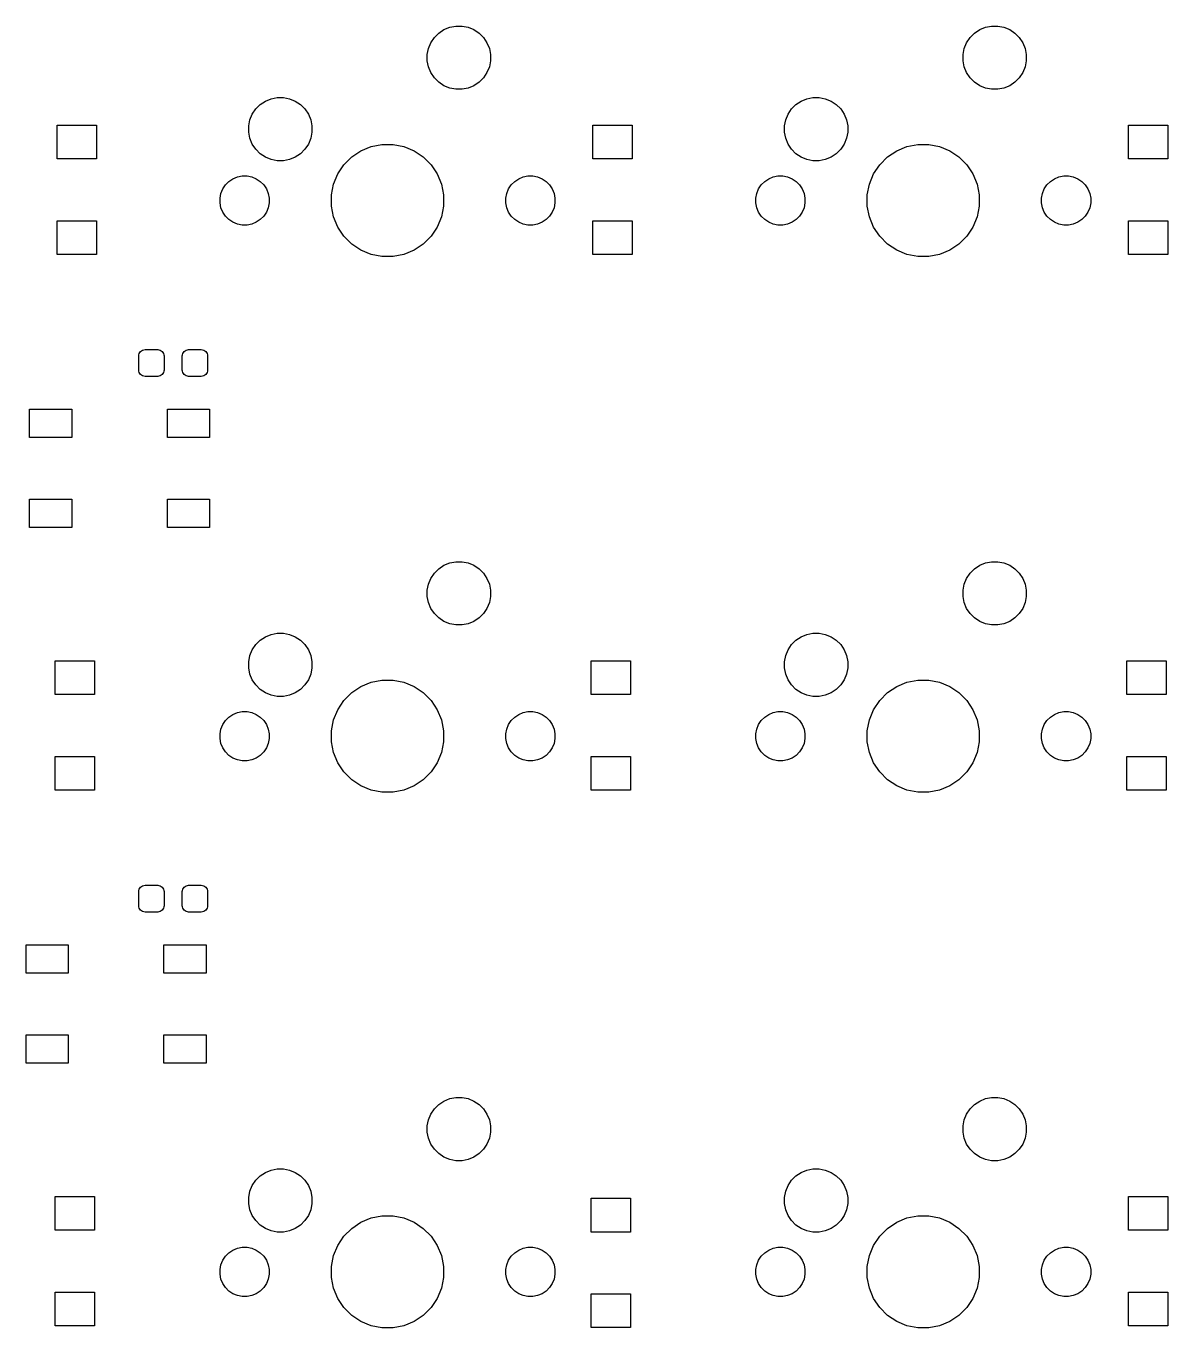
# Model space of a CAD drawing. Extents: x 8 to 336, y -137 to -25.
# Drawn here: x 126.85 to 167.45, y -130.58 to -84.28 of the extents above; entities that cross this region are included whole.
import ezdxf

# ---------------------------------------------------------------- set-up
doc = ezdxf.new("R2010")
doc.units = 0
doc.layers.add('BLACK', color=7, linetype='CONTINUOUS')

msp = doc.modelspace()

# ---------------------------------------------------------------- linework, layer by layer
at = {"layer": 'BLACK', "linetype": 'CONTINUOUS'}
for p, q in [((141.243, -84.8746), (141.366, -84.6904)), ((141.366, -84.6904), (141.523, -84.5337)), ((141.523, -84.5337), (141.707, -84.4105)), ((141.707, -84.4105), (141.912, -84.3257)), ((141.912, -84.3257), (142.129, -84.2825)), ((142.129, -84.2825), (142.351, -84.2825)), ((142.351, -84.2825), (142.568, -84.3257)), ((142.568, -84.3257), (142.773, -84.4105)), ((142.773, -84.4105), (142.957, -84.5337)), ((142.957, -84.5337), (143.114, -84.6904)), ((143.114, -84.6904), (143.237, -84.8746)), ((160.293, -84.8746), (160.416, -84.6904)), ((160.416, -84.6904), (160.573, -84.5337)), ((160.573, -84.5337), (160.757, -84.4105)), ((160.757, -84.4105), (160.962, -84.3257)), ((160.962, -84.3257), (161.179, -84.2825)), ((161.179, -84.2825), (161.401, -84.2825)), ((161.401, -84.2825), (161.618, -84.3257)), ((161.618, -84.3257), (161.823, -84.4105)), ((161.823, -84.4105), (162.007, -84.5337)), ((162.007, -84.5337), (162.164, -84.6904)), ((162.164, -84.6904), (162.287, -84.8746)), ((141.115, -85.2967), (141.158, -85.0793)), ((141.158, -85.0793), (141.243, -84.8746)), ((143.237, -84.8746), (143.322, -85.0793)), ((143.322, -85.0793), (143.365, -85.2967)), ((160.165, -85.2967), (160.208, -85.0793)), ((160.208, -85.0793), (160.293, -84.8746)), ((162.287, -84.8746), (162.372, -85.0793)), ((162.372, -85.0793), (162.415, -85.2967)), ((141.115, -85.5183), (141.115, -85.2967)), ((141.158, -85.7356), (141.115, -85.5183)), ((143.365, -85.5183), (143.322, -85.7356)), ((143.365, -85.2967), (143.365, -85.5183)), ((160.165, -85.5183), (160.165, -85.2967)), ((160.208, -85.7356), (160.165, -85.5183)), ((162.415, -85.5183), (162.372, -85.7356)), ((162.415, -85.2967), (162.415, -85.5183)), ((141.243, -85.9404), (141.158, -85.7356)), ((141.366, -86.1246), (141.243, -85.9404)), ((143.237, -85.9404), (143.114, -86.1246)), ((143.322, -85.7356), (143.237, -85.9404)), ((160.293, -85.9404), (160.208, -85.7356)), ((160.416, -86.1246), (160.293, -85.9404)), ((162.287, -85.9404), (162.164, -86.1246)), ((162.372, -85.7356), (162.287, -85.9404)), ((141.523, -86.2813), (141.366, -86.1246)), ((141.707, -86.4045), (141.523, -86.2813)), ((141.912, -86.4893), (141.707, -86.4045)), ((142.129, -86.5325), (141.912, -86.4893)), ((142.351, -86.5325), (142.129, -86.5325)), ((142.568, -86.4893), (142.351, -86.5325)), ((142.773, -86.4045), (142.568, -86.4893)), ((142.957, -86.2813), (142.773, -86.4045)), ((143.114, -86.1246), (142.957, -86.2813)), ((160.573, -86.2813), (160.416, -86.1246)), ((160.757, -86.4045), (160.573, -86.2813)), ((160.962, -86.4893), (160.757, -86.4045)), ((161.179, -86.5325), (160.962, -86.4893)), ((161.401, -86.5325), (161.179, -86.5325)), ((161.618, -86.4893), (161.401, -86.5325)), ((161.823, -86.4045), (161.618, -86.4893)), ((162.007, -86.2813), (161.823, -86.4045)), ((162.164, -86.1246), (162.007, -86.2813)), ((135.173, -87.0737), (135.357, -86.9505)), ((135.357, -86.9505), (135.562, -86.8657)), ((135.562, -86.8657), (135.779, -86.8225)), ((135.779, -86.8225), (136.001, -86.8225)), ((136.001, -86.8225), (136.218, -86.8657)), ((136.218, -86.8657), (136.423, -86.9505)), ((136.423, -86.9505), (136.607, -87.0737)), ((154.223, -87.0737), (154.407, -86.9505)), ((154.407, -86.9505), (154.612, -86.8657)), ((154.612, -86.8657), (154.829, -86.8225)), ((154.829, -86.8225), (155.051, -86.8225)), ((155.051, -86.8225), (155.268, -86.8657)), ((155.268, -86.8657), (155.473, -86.9505)), ((155.473, -86.9505), (155.657, -87.0737)), ((134.808, -87.6193), (134.893, -87.4146)), ((134.893, -87.4146), (135.016, -87.2304)), ((135.016, -87.2304), (135.173, -87.0737)), ((136.607, -87.0737), (136.764, -87.2304)), ((136.764, -87.2304), (136.887, -87.4146)), ((136.887, -87.4146), (136.972, -87.6193)), ((153.858, -87.6193), (153.943, -87.4146)), ((153.943, -87.4146), (154.066, -87.2304)), ((154.066, -87.2304), (154.223, -87.0737)), ((155.657, -87.0737), (155.814, -87.2304)), ((155.814, -87.2304), (155.937, -87.4146)), ((155.937, -87.4146), (156.022, -87.6193)), ((127.951, -89.0065), (127.951, -87.8065)), ((127.951, -87.8065), (129.351, -87.8065)), ((129.351, -87.8065), (129.351, -89.0065)), ((134.765, -87.8367), (134.808, -87.6193)), ((134.765, -88.0583), (134.765, -87.8367)), ((136.972, -87.6193), (137.015, -87.8367)), ((137.015, -87.8367), (137.015, -88.0583)), ((147.001, -89.0065), (147.001, -87.8065)), ((147.001, -87.8065), (148.401, -87.8065)), ((148.401, -87.8065), (148.401, -89.0065)), ((153.815, -87.8367), (153.858, -87.6193)), ((153.815, -88.0583), (153.815, -87.8367)), ((156.022, -87.6193), (156.065, -87.8367)), ((156.065, -87.8367), (156.065, -88.0583)), ((166.051, -89.0065), (166.051, -87.8065)), ((166.051, -87.8065), (167.451, -87.8065)), ((167.451, -87.8065), (167.451, -89.0065)), ((134.808, -88.2756), (134.765, -88.0583)), ((134.893, -88.4804), (134.808, -88.2756)), ((136.972, -88.2756), (136.887, -88.4804)), ((137.015, -88.0583), (136.972, -88.2756)), ((153.858, -88.2756), (153.815, -88.0583)), ((153.943, -88.4804), (153.858, -88.2756)), ((156.022, -88.2756), (155.937, -88.4804)), ((156.065, -88.0583), (156.022, -88.2756)), ((135.016, -88.6646), (134.893, -88.4804)), ((135.173, -88.8213), (135.016, -88.6646)), ((135.357, -88.9445), (135.173, -88.8213)), ((136.607, -88.8213), (136.423, -88.9445)), ((136.764, -88.6646), (136.607, -88.8213)), ((136.887, -88.4804), (136.764, -88.6646)), ((138.429, -88.9387), (138.756, -88.7205)), ((138.756, -88.7205), (139.118, -88.5702)), ((139.118, -88.5702), (139.504, -88.4936)), ((139.504, -88.4936), (139.896, -88.4936)), ((139.896, -88.4936), (140.282, -88.5702)), ((140.282, -88.5702), (140.644, -88.7205)), ((140.644, -88.7205), (140.971, -88.9387)), ((154.066, -88.6646), (153.943, -88.4804)), ((154.223, -88.8213), (154.066, -88.6646)), ((154.407, -88.9445), (154.223, -88.8213)), ((155.657, -88.8213), (155.473, -88.9445)), ((155.814, -88.6646), (155.657, -88.8213)), ((155.937, -88.4804), (155.814, -88.6646)), ((157.479, -88.9387), (157.806, -88.7205)), ((157.806, -88.7205), (158.168, -88.5702)), ((158.168, -88.5702), (158.554, -88.4936)), ((158.554, -88.4936), (158.946, -88.4936)), ((158.946, -88.4936), (159.332, -88.5702)), ((159.332, -88.5702), (159.694, -88.7205)), ((159.694, -88.7205), (160.021, -88.9387)), ((129.351, -89.0065), (127.951, -89.0065)), ((135.562, -89.0293), (135.357, -88.9445)), ((135.779, -89.0725), (135.562, -89.0293)), ((136.001, -89.0725), (135.779, -89.0725)), ((136.218, -89.0293), (136.001, -89.0725)), ((136.423, -88.9445), (136.218, -89.0293)), ((137.933, -89.543), (138.151, -89.2165)), ((138.151, -89.2165), (138.429, -88.9387)), ((140.971, -88.9387), (141.249, -89.2165)), ((141.249, -89.2165), (141.467, -89.543)), ((148.401, -89.0065), (147.001, -89.0065)), ((154.612, -89.0293), (154.407, -88.9445)), ((154.829, -89.0725), (154.612, -89.0293)), ((155.051, -89.0725), (154.829, -89.0725)), ((155.268, -89.0293), (155.051, -89.0725)), ((155.473, -88.9445), (155.268, -89.0293)), ((156.983, -89.543), (157.201, -89.2165)), ((157.201, -89.2165), (157.479, -88.9387)), ((160.021, -88.9387), (160.299, -89.2165)), ((160.299, -89.2165), (160.517, -89.543)), ((167.451, -89.0065), (166.051, -89.0065)), ((133.94, -89.9297), (134.062, -89.8078)), ((134.062, -89.8078), (134.206, -89.7121)), ((134.206, -89.7121), (134.365, -89.6461)), ((134.365, -89.6461), (134.534, -89.6125)), ((134.534, -89.6125), (134.706, -89.6125)), ((134.706, -89.6125), (134.875, -89.6461)), ((134.875, -89.6461), (135.034, -89.7121)), ((135.034, -89.7121), (135.178, -89.8078)), ((135.178, -89.8078), (135.3, -89.9297)), ((137.783, -89.9059), (137.933, -89.543)), ((141.467, -89.543), (141.617, -89.9059)), ((144.1, -89.9297), (144.222, -89.8078)), ((144.222, -89.8078), (144.366, -89.7121)), ((144.366, -89.7121), (144.525, -89.6461)), ((144.525, -89.6461), (144.694, -89.6125)), ((144.694, -89.6125), (144.866, -89.6125)), ((144.866, -89.6125), (145.035, -89.6461)), ((145.035, -89.6461), (145.194, -89.7121)), ((145.194, -89.7121), (145.338, -89.8078)), ((145.338, -89.8078), (145.46, -89.9297)), ((152.99, -89.9297), (153.112, -89.8078)), ((153.112, -89.8078), (153.256, -89.7121)), ((153.256, -89.7121), (153.415, -89.6461)), ((153.415, -89.6461), (153.584, -89.6125)), ((153.584, -89.6125), (153.756, -89.6125)), ((153.756, -89.6125), (153.925, -89.6461)), ((153.925, -89.6461), (154.084, -89.7121)), ((154.084, -89.7121), (154.228, -89.8078)), ((154.228, -89.8078), (154.35, -89.9297)), ((156.833, -89.9059), (156.983, -89.543)), ((160.517, -89.543), (160.667, -89.9059)), ((163.15, -89.9297), (163.272, -89.8078)), ((163.272, -89.8078), (163.416, -89.7121)), ((163.416, -89.7121), (163.575, -89.6461)), ((163.575, -89.6461), (163.744, -89.6125)), ((163.744, -89.6125), (163.916, -89.6125)), ((163.916, -89.6125), (164.085, -89.6461)), ((164.085, -89.6461), (164.244, -89.7121)), ((164.244, -89.7121), (164.388, -89.8078)), ((164.388, -89.8078), (164.51, -89.9297)), ((133.745, -90.4013), (133.779, -90.2323)), ((133.779, -90.2323), (133.845, -90.073)), ((133.845, -90.073), (133.94, -89.9297)), ((135.3, -89.9297), (135.395, -90.073)), ((135.395, -90.073), (135.461, -90.2323)), ((135.461, -90.2323), (135.495, -90.4013)), ((137.706, -90.2911), (137.783, -89.9059)), ((141.617, -89.9059), (141.694, -90.2911)), ((143.905, -90.4013), (143.939, -90.2323)), ((143.939, -90.2323), (144.005, -90.073)), ((144.005, -90.073), (144.1, -89.9297)), ((145.46, -89.9297), (145.555, -90.073)), ((145.555, -90.073), (145.621, -90.2323)), ((145.621, -90.2323), (145.655, -90.4013)), ((152.795, -90.4013), (152.829, -90.2323)), ((152.829, -90.2323), (152.895, -90.073)), ((152.895, -90.073), (152.99, -89.9297)), ((154.35, -89.9297), (154.445, -90.073)), ((154.445, -90.073), (154.511, -90.2323)), ((154.511, -90.2323), (154.545, -90.4013)), ((156.756, -90.2911), (156.833, -89.9059)), ((160.667, -89.9059), (160.744, -90.2911)), ((162.955, -90.4013), (162.989, -90.2323)), ((162.989, -90.2323), (163.055, -90.073)), ((163.055, -90.073), (163.15, -89.9297)), ((164.51, -89.9297), (164.605, -90.073)), ((164.605, -90.073), (164.671, -90.2323)), ((164.671, -90.2323), (164.705, -90.4013)), ((133.745, -90.5737), (133.745, -90.4013)), ((133.779, -90.7427), (133.745, -90.5737)), ((133.845, -90.902), (133.779, -90.7427)), ((135.461, -90.7427), (135.395, -90.902)), ((135.495, -90.5737), (135.461, -90.7427)), ((135.495, -90.4013), (135.495, -90.5737)), ((137.706, -90.6839), (137.706, -90.2911)), ((137.783, -91.0691), (137.706, -90.6839)), ((141.694, -90.6839), (141.617, -91.0691)), ((141.694, -90.2911), (141.694, -90.6839)), ((143.905, -90.5737), (143.905, -90.4013)), ((143.939, -90.7427), (143.905, -90.5737)), ((144.005, -90.902), (143.939, -90.7427)), ((145.621, -90.7427), (145.555, -90.902)), ((145.655, -90.5737), (145.621, -90.7427)), ((145.655, -90.4013), (145.655, -90.5737)), ((152.795, -90.5737), (152.795, -90.4013)), ((152.829, -90.7427), (152.795, -90.5737)), ((152.895, -90.902), (152.829, -90.7427)), ((154.511, -90.7427), (154.445, -90.902)), ((154.545, -90.5737), (154.511, -90.7427)), ((154.545, -90.4013), (154.545, -90.5737)), ((156.756, -90.6839), (156.756, -90.2911)), ((156.833, -91.0691), (156.756, -90.6839)), ((160.744, -90.6839), (160.667, -91.0691)), ((160.744, -90.2911), (160.744, -90.6839)), ((162.955, -90.5737), (162.955, -90.4013)), ((162.989, -90.7427), (162.955, -90.5737)), ((163.055, -90.902), (162.989, -90.7427)), ((164.671, -90.7427), (164.605, -90.902)), ((164.705, -90.5737), (164.671, -90.7427)), ((164.705, -90.4013), (164.705, -90.5737)), ((127.951, -92.4065), (127.951, -91.2065)), ((127.951, -91.2065), (129.351, -91.2065)), ((129.351, -91.2065), (129.351, -92.4065)), ((133.94, -91.0453), (133.845, -90.902)), ((134.062, -91.1672), (133.94, -91.0453)), ((134.206, -91.2629), (134.062, -91.1672)), ((135.178, -91.1672), (135.034, -91.2629)), ((135.3, -91.0453), (135.178, -91.1672)), ((135.395, -90.902), (135.3, -91.0453)), ((137.933, -91.432), (137.783, -91.0691)), ((141.617, -91.0691), (141.467, -91.432)), ((144.1, -91.0453), (144.005, -90.902)), ((144.222, -91.1672), (144.1, -91.0453)), ((144.366, -91.2629), (144.222, -91.1672)), ((145.338, -91.1672), (145.194, -91.2629)), ((145.46, -91.0453), (145.338, -91.1672)), ((145.555, -90.902), (145.46, -91.0453)), ((147.001, -92.4065), (147.001, -91.2065)), ((147.001, -91.2065), (148.401, -91.2065)), ((148.401, -91.2065), (148.401, -92.4065)), ((152.99, -91.0453), (152.895, -90.902)), ((153.112, -91.1672), (152.99, -91.0453)), ((153.256, -91.2629), (153.112, -91.1672)), ((154.228, -91.1672), (154.084, -91.2629)), ((154.35, -91.0453), (154.228, -91.1672)), ((154.445, -90.902), (154.35, -91.0453)), ((156.983, -91.432), (156.833, -91.0691)), ((160.667, -91.0691), (160.517, -91.432)), ((163.15, -91.0453), (163.055, -90.902)), ((163.272, -91.1672), (163.15, -91.0453)), ((163.416, -91.2629), (163.272, -91.1672)), ((164.388, -91.1672), (164.244, -91.2629)), ((164.51, -91.0453), (164.388, -91.1672)), ((164.605, -90.902), (164.51, -91.0453)), ((166.051, -92.4065), (166.051, -91.2065)), ((166.051, -91.2065), (167.451, -91.2065)), ((167.451, -91.2065), (167.451, -92.4065)), ((134.365, -91.3289), (134.206, -91.2629)), ((134.534, -91.3625), (134.365, -91.3289)), ((134.706, -91.3625), (134.534, -91.3625)), ((134.875, -91.3289), (134.706, -91.3625)), ((135.034, -91.2629), (134.875, -91.3289)), ((138.151, -91.7585), (137.933, -91.432)), ((141.467, -91.432), (141.249, -91.7585)), ((144.525, -91.3289), (144.366, -91.2629)), ((144.694, -91.3625), (144.525, -91.3289)), ((144.866, -91.3625), (144.694, -91.3625)), ((145.035, -91.3289), (144.866, -91.3625)), ((145.194, -91.2629), (145.035, -91.3289)), ((153.415, -91.3289), (153.256, -91.2629)), ((153.584, -91.3625), (153.415, -91.3289)), ((153.756, -91.3625), (153.584, -91.3625)), ((153.925, -91.3289), (153.756, -91.3625)), ((154.084, -91.2629), (153.925, -91.3289)), ((157.201, -91.7585), (156.983, -91.432)), ((160.517, -91.432), (160.299, -91.7585)), ((163.575, -91.3289), (163.416, -91.2629)), ((163.744, -91.3625), (163.575, -91.3289)), ((163.916, -91.3625), (163.744, -91.3625)), ((164.085, -91.3289), (163.916, -91.3625)), ((164.244, -91.2629), (164.085, -91.3289)), ((138.429, -92.0363), (138.151, -91.7585)), ((138.756, -92.2545), (138.429, -92.0363)), ((140.971, -92.0363), (140.644, -92.2545)), ((141.249, -91.7585), (140.971, -92.0363)), ((157.479, -92.0363), (157.201, -91.7585)), ((157.806, -92.2545), (157.479, -92.0363)), ((160.021, -92.0363), (159.694, -92.2545)), ((160.299, -91.7585), (160.021, -92.0363)), ((129.351, -92.4065), (127.951, -92.4065)), ((139.118, -92.4048), (138.756, -92.2545)), ((139.504, -92.4814), (139.118, -92.4048)), ((139.896, -92.4814), (139.504, -92.4814)), ((140.282, -92.4048), (139.896, -92.4814)), ((140.644, -92.2545), (140.282, -92.4048)), ((148.401, -92.4065), (147.001, -92.4065)), ((158.168, -92.4048), (157.806, -92.2545)), ((158.554, -92.4814), (158.168, -92.4048)), ((158.946, -92.4814), (158.554, -92.4814)), ((159.332, -92.4048), (158.946, -92.4814)), ((159.694, -92.2545), (159.332, -92.4048)), ((167.451, -92.4065), (166.051, -92.4065)), ((130.921, -95.8569), (130.955, -95.8289)), ((130.955, -95.8289), (130.994, -95.8081)), ((130.994, -95.8081), (131.036, -95.7953)), ((131.036, -95.7953), (131.08, -95.791)), ((131.08, -95.791), (131.53, -95.791)), ((131.53, -95.791), (131.574, -95.7953)), ((131.574, -95.7953), (131.616, -95.8081)), ((131.616, -95.8081), (131.655, -95.8289)), ((131.655, -95.8289), (131.689, -95.8569)), ((132.471, -95.8569), (132.505, -95.8289)), ((132.505, -95.8289), (132.544, -95.8081)), ((132.544, -95.8081), (132.586, -95.7953)), ((132.586, -95.7953), (132.63, -95.791)), ((132.63, -95.791), (133.08, -95.791)), ((133.08, -95.791), (133.124, -95.7953)), ((133.124, -95.7953), (133.166, -95.8081)), ((133.166, -95.8081), (133.205, -95.8289)), ((133.205, -95.8289), (133.239, -95.8569)), ((130.855, -96.016), (130.859, -95.9721)), ((130.855, -96.516), (130.855, -96.016)), ((130.859, -95.9721), (130.872, -95.9299)), ((130.872, -95.9299), (130.893, -95.891)), ((130.893, -95.891), (130.921, -95.8569)), ((131.689, -95.8569), (131.717, -95.891)), ((131.717, -95.891), (131.738, -95.9299)), ((131.738, -95.9299), (131.751, -95.9721)), ((131.751, -95.9721), (131.755, -96.016)), ((131.755, -96.016), (131.755, -96.516)), ((132.405, -96.016), (132.409, -95.9721)), ((132.405, -96.516), (132.405, -96.016)), ((132.409, -95.9721), (132.422, -95.9299)), ((132.422, -95.9299), (132.443, -95.891)), ((132.443, -95.891), (132.471, -95.8569)), ((133.239, -95.8569), (133.267, -95.891)), ((133.267, -95.891), (133.288, -95.9299)), ((133.288, -95.9299), (133.301, -95.9721)), ((133.301, -95.9721), (133.305, -96.016)), ((133.305, -96.016), (133.305, -96.516)), ((130.859, -96.5599), (130.855, -96.516)), ((130.872, -96.6021), (130.859, -96.5599)), ((130.893, -96.641), (130.872, -96.6021)), ((130.921, -96.6751), (130.893, -96.641)), ((130.955, -96.7031), (130.921, -96.6751)), ((130.994, -96.7239), (130.955, -96.7031)), ((131.036, -96.7367), (130.994, -96.7239)), ((131.08, -96.741), (131.036, -96.7367)), ((131.53, -96.741), (131.08, -96.741)), ((131.574, -96.7367), (131.53, -96.741)), ((131.616, -96.7239), (131.574, -96.7367)), ((131.655, -96.7031), (131.616, -96.7239)), ((131.689, -96.6751), (131.655, -96.7031)), ((131.717, -96.641), (131.689, -96.6751)), ((131.738, -96.6021), (131.717, -96.641)), ((131.751, -96.5599), (131.738, -96.6021)), ((131.755, -96.516), (131.751, -96.5599)), ((132.409, -96.5599), (132.405, -96.516)), ((132.422, -96.6021), (132.409, -96.5599)), ((132.443, -96.641), (132.422, -96.6021)), ((132.471, -96.6751), (132.443, -96.641)), ((132.505, -96.7031), (132.471, -96.6751)), ((132.544, -96.7239), (132.505, -96.7031)), ((132.586, -96.7367), (132.544, -96.7239)), ((132.63, -96.741), (132.586, -96.7367)), ((133.08, -96.741), (132.63, -96.741)), ((133.124, -96.7367), (133.08, -96.741)), ((133.166, -96.7239), (133.124, -96.7367)), ((133.205, -96.7031), (133.166, -96.7239)), ((133.239, -96.6751), (133.205, -96.7031)), ((133.267, -96.641), (133.239, -96.6751)), ((133.288, -96.6021), (133.267, -96.641)), ((133.301, -96.5599), (133.288, -96.6021)), ((133.305, -96.516), (133.301, -96.5599)), ((126.975, -98.912), (126.975, -97.912)), ((126.975, -97.912), (128.475, -97.912)), ((128.475, -97.912), (128.475, -98.912)), ((131.875, -98.912), (131.875, -97.912)), ((131.875, -97.912), (133.375, -97.912)), ((133.375, -97.912), (133.375, -98.912)), ((128.475, -98.912), (126.975, -98.912)), ((133.375, -98.912), (131.875, -98.912)), ((126.975, -102.112), (126.975, -101.112)), ((126.975, -101.112), (128.475, -101.112)), ((128.475, -101.112), (128.475, -102.112)), ((131.875, -102.112), (131.875, -101.112)), ((131.875, -101.112), (133.375, -101.112)), ((133.375, -101.112), (133.375, -102.112)), ((128.475, -102.112), (126.975, -102.112)), ((133.375, -102.112), (131.875, -102.112)), ((141.366, -103.741), (141.523, -103.584)), ((141.523, -103.584), (141.707, -103.461)), ((141.707, -103.461), (141.912, -103.376)), ((141.912, -103.376), (142.129, -103.333)), ((142.129, -103.333), (142.351, -103.333)), ((142.351, -103.333), (142.568, -103.376)), ((142.568, -103.376), (142.773, -103.461)), ((142.773, -103.461), (142.957, -103.584)), ((142.957, -103.584), (143.114, -103.741)), ((160.416, -103.741), (160.573, -103.584)), ((160.573, -103.584), (160.757, -103.461)), ((160.757, -103.461), (160.962, -103.376)), ((160.962, -103.376), (161.179, -103.333)), ((161.179, -103.333), (161.401, -103.333)), ((161.401, -103.333), (161.618, -103.376)), ((161.618, -103.376), (161.823, -103.461)), ((161.823, -103.461), (162.007, -103.584)), ((162.007, -103.584), (162.164, -103.741)), ((141.115, -104.347), (141.158, -104.13)), ((141.158, -104.13), (141.243, -103.925)), ((141.243, -103.925), (141.366, -103.741)), ((143.114, -103.741), (143.237, -103.925)), ((143.237, -103.925), (143.322, -104.13)), ((143.322, -104.13), (143.365, -104.347)), ((160.165, -104.347), (160.208, -104.13)), ((160.208, -104.13), (160.293, -103.925)), ((160.293, -103.925), (160.416, -103.741)), ((162.164, -103.741), (162.287, -103.925)), ((162.287, -103.925), (162.372, -104.13)), ((162.372, -104.13), (162.415, -104.347)), ((141.115, -104.569), (141.115, -104.347)), ((141.158, -104.786), (141.115, -104.569)), ((143.365, -104.569), (143.322, -104.786)), ((143.365, -104.347), (143.365, -104.569)), ((160.165, -104.569), (160.165, -104.347)), ((160.208, -104.786), (160.165, -104.569)), ((162.415, -104.569), (162.372, -104.786)), ((162.415, -104.347), (162.415, -104.569)), ((141.243, -104.991), (141.158, -104.786)), ((141.366, -105.175), (141.243, -104.991)), ((143.237, -104.991), (143.114, -105.175)), ((143.322, -104.786), (143.237, -104.991)), ((160.293, -104.991), (160.208, -104.786)), ((160.416, -105.175), (160.293, -104.991)), ((162.287, -104.991), (162.164, -105.175)), ((162.372, -104.786), (162.287, -104.991)), ((141.523, -105.332), (141.366, -105.175)), ((141.707, -105.455), (141.523, -105.332)), ((141.912, -105.54), (141.707, -105.455)), ((142.129, -105.583), (141.912, -105.54)), ((142.568, -105.54), (142.351, -105.583)), ((142.773, -105.455), (142.568, -105.54)), ((142.957, -105.332), (142.773, -105.455)), ((143.114, -105.175), (142.957, -105.332)), ((160.573, -105.332), (160.416, -105.175)), ((160.757, -105.455), (160.573, -105.332)), ((160.962, -105.54), (160.757, -105.455)), ((161.179, -105.583), (160.962, -105.54)), ((161.618, -105.54), (161.401, -105.583)), ((161.823, -105.455), (161.618, -105.54)), ((162.007, -105.332), (161.823, -105.455)), ((162.164, -105.175), (162.007, -105.332)), ((135.173, -106.124), (135.357, -106.001)), ((135.357, -106.001), (135.562, -105.916)), ((135.562, -105.916), (135.779, -105.873)), ((135.779, -105.873), (136.001, -105.873)), ((136.001, -105.873), (136.218, -105.916)), ((136.218, -105.916), (136.423, -106.001)), ((136.423, -106.001), (136.607, -106.124)), ((142.351, -105.583), (142.129, -105.583)), ((154.223, -106.124), (154.407, -106.001)), ((154.407, -106.001), (154.612, -105.916)), ((154.612, -105.916), (154.829, -105.873)), ((154.829, -105.873), (155.051, -105.873)), ((155.051, -105.873), (155.268, -105.916)), ((155.268, -105.916), (155.473, -106.001)), ((155.473, -106.001), (155.657, -106.124)), ((161.401, -105.583), (161.179, -105.583)), ((134.808, -106.67), (134.893, -106.465)), ((134.893, -106.465), (135.016, -106.281)), ((135.016, -106.281), (135.173, -106.124)), ((136.607, -106.124), (136.764, -106.281)), ((136.764, -106.281), (136.887, -106.465)), ((136.887, -106.465), (136.972, -106.67)), ((153.858, -106.67), (153.943, -106.465)), ((153.943, -106.465), (154.066, -106.281)), ((154.066, -106.281), (154.223, -106.124)), ((155.657, -106.124), (155.814, -106.281)), ((155.814, -106.281), (155.937, -106.465)), ((155.937, -106.465), (156.022, -106.67)), ((127.888, -108.056), (127.888, -106.856)), ((127.888, -106.856), (129.288, -106.856)), ((129.288, -106.856), (129.288, -108.056)), ((134.765, -106.887), (134.808, -106.67)), ((134.765, -107.109), (134.765, -106.887)), ((136.972, -106.67), (137.015, -106.887)), ((137.015, -106.887), (137.015, -107.109)), ((146.938, -108.056), (146.938, -106.856)), ((146.938, -106.856), (148.338, -106.856)), ((148.338, -106.856), (148.338, -108.056)), ((153.815, -106.887), (153.858, -106.67)), ((153.815, -107.109), (153.815, -106.887)), ((156.022, -106.67), (156.065, -106.887)), ((156.065, -106.887), (156.065, -107.109)), ((165.988, -108.056), (165.988, -106.856)), ((165.988, -106.856), (167.388, -106.856)), ((167.388, -106.856), (167.388, -108.056)), ((134.808, -107.326), (134.765, -107.109)), ((134.893, -107.531), (134.808, -107.326)), ((136.972, -107.326), (136.887, -107.531)), ((137.015, -107.109), (136.972, -107.326)), ((153.858, -107.326), (153.815, -107.109)), ((153.943, -107.531), (153.858, -107.326)), ((156.022, -107.326), (155.937, -107.531)), ((156.065, -107.109), (156.022, -107.326)), ((135.016, -107.715), (134.893, -107.531)), ((135.173, -107.872), (135.016, -107.715)), ((135.357, -107.995), (135.173, -107.872)), ((136.607, -107.872), (136.423, -107.995)), ((136.764, -107.715), (136.607, -107.872)), ((136.887, -107.531), (136.764, -107.715)), ((138.429, -107.989), (138.756, -107.771)), ((138.756, -107.771), (139.118, -107.621)), ((139.118, -107.621), (139.504, -107.544)), ((139.504, -107.544), (139.896, -107.544)), ((139.896, -107.544), (140.282, -107.621)), ((140.282, -107.621), (140.644, -107.771)), ((140.644, -107.771), (140.971, -107.989)), ((154.066, -107.715), (153.943, -107.531)), ((154.223, -107.872), (154.066, -107.715)), ((154.407, -107.995), (154.223, -107.872)), ((155.657, -107.872), (155.473, -107.995)), ((155.814, -107.715), (155.657, -107.872)), ((155.937, -107.531), (155.814, -107.715)), ((157.479, -107.989), (157.806, -107.771)), ((157.806, -107.771), (158.168, -107.621)), ((158.168, -107.621), (158.554, -107.544)), ((158.554, -107.544), (158.946, -107.544)), ((158.946, -107.544), (159.332, -107.621)), ((159.332, -107.621), (159.694, -107.771)), ((159.694, -107.771), (160.021, -107.989)), ((129.288, -108.056), (127.888, -108.056)), ((135.562, -108.08), (135.357, -107.995)), ((135.779, -108.123), (135.562, -108.08)), ((136.001, -108.123), (135.779, -108.123)), ((136.218, -108.08), (136.001, -108.123)), ((136.423, -107.995), (136.218, -108.08)), ((137.933, -108.594), (138.151, -108.267)), ((138.151, -108.267), (138.429, -107.989)), ((140.971, -107.989), (141.249, -108.267)), ((141.249, -108.267), (141.467, -108.594)), ((148.338, -108.056), (146.938, -108.056)), ((154.612, -108.08), (154.407, -107.995)), ((154.829, -108.123), (154.612, -108.08)), ((155.051, -108.123), (154.829, -108.123)), ((155.268, -108.08), (155.051, -108.123)), ((155.473, -107.995), (155.268, -108.08)), ((156.983, -108.594), (157.201, -108.267)), ((157.201, -108.267), (157.479, -107.989)), ((160.021, -107.989), (160.299, -108.267)), ((160.299, -108.267), (160.517, -108.594)), ((167.388, -108.056), (165.988, -108.056)), ((134.062, -108.858), (134.206, -108.763)), ((134.206, -108.763), (134.365, -108.697)), ((134.365, -108.697), (134.534, -108.663)), ((134.534, -108.663), (134.706, -108.663)), ((134.706, -108.663), (134.875, -108.697)), ((134.875, -108.697), (135.034, -108.763)), ((135.034, -108.763), (135.178, -108.858)), ((137.783, -108.956), (137.933, -108.594)), ((141.467, -108.594), (141.617, -108.956)), ((144.222, -108.858), (144.366, -108.763)), ((144.366, -108.763), (144.525, -108.697)), ((144.525, -108.697), (144.694, -108.663)), ((144.694, -108.663), (144.866, -108.663)), ((144.866, -108.663), (145.035, -108.697)), ((145.035, -108.697), (145.194, -108.763)), ((145.194, -108.763), (145.338, -108.858)), ((153.112, -108.858), (153.256, -108.763)), ((153.256, -108.763), (153.415, -108.697)), ((153.415, -108.697), (153.584, -108.663)), ((153.584, -108.663), (153.756, -108.663)), ((153.756, -108.663), (153.925, -108.697)), ((153.925, -108.697), (154.084, -108.763)), ((154.084, -108.763), (154.228, -108.858)), ((156.833, -108.956), (156.983, -108.594)), ((160.517, -108.594), (160.667, -108.956)), ((163.272, -108.858), (163.416, -108.763)), ((163.416, -108.763), (163.575, -108.697)), ((163.575, -108.697), (163.744, -108.663)), ((163.744, -108.663), (163.916, -108.663)), ((163.916, -108.663), (164.085, -108.697)), ((164.085, -108.697), (164.244, -108.763)), ((164.244, -108.763), (164.388, -108.858)), ((133.779, -109.283), (133.845, -109.124)), ((133.845, -109.124), (133.94, -108.98)), ((133.94, -108.98), (134.062, -108.858)), ((135.178, -108.858), (135.3, -108.98)), ((135.3, -108.98), (135.395, -109.124)), ((135.395, -109.124), (135.461, -109.283)), ((137.706, -109.342), (137.783, -108.956)), ((141.617, -108.956), (141.694, -109.342)), ((143.939, -109.283), (144.005, -109.124)), ((144.005, -109.124), (144.1, -108.98)), ((144.1, -108.98), (144.222, -108.858)), ((145.338, -108.858), (145.46, -108.98)), ((145.46, -108.98), (145.555, -109.124)), ((145.555, -109.124), (145.621, -109.283)), ((152.829, -109.283), (152.895, -109.124)), ((152.895, -109.124), (152.99, -108.98)), ((152.99, -108.98), (153.112, -108.858)), ((154.228, -108.858), (154.35, -108.98)), ((154.35, -108.98), (154.445, -109.124)), ((154.445, -109.124), (154.511, -109.283)), ((156.756, -109.342), (156.833, -108.956)), ((160.667, -108.956), (160.744, -109.342)), ((162.989, -109.283), (163.055, -109.124)), ((163.055, -109.124), (163.15, -108.98)), ((163.15, -108.98), (163.272, -108.858)), ((164.388, -108.858), (164.51, -108.98)), ((164.51, -108.98), (164.605, -109.124)), ((164.605, -109.124), (164.671, -109.283)), ((133.745, -109.452), (133.779, -109.283)), ((133.745, -109.624), (133.745, -109.452)), ((133.779, -109.793), (133.745, -109.624)), ((135.461, -109.283), (135.495, -109.452)), ((135.495, -109.624), (135.461, -109.793)), ((135.495, -109.452), (135.495, -109.624)), ((137.706, -109.734), (137.706, -109.342)), ((141.694, -109.342), (141.694, -109.734)), ((143.905, -109.452), (143.939, -109.283)), ((143.905, -109.624), (143.905, -109.452)), ((143.939, -109.793), (143.905, -109.624)), ((145.621, -109.283), (145.655, -109.452)), ((145.655, -109.624), (145.621, -109.793)), ((145.655, -109.452), (145.655, -109.624)), ((152.795, -109.452), (152.829, -109.283)), ((152.795, -109.624), (152.795, -109.452)), ((152.829, -109.793), (152.795, -109.624)), ((154.511, -109.283), (154.545, -109.452)), ((154.545, -109.624), (154.511, -109.793)), ((154.545, -109.452), (154.545, -109.624)), ((156.756, -109.734), (156.756, -109.342)), ((160.744, -109.342), (160.744, -109.734)), ((162.955, -109.452), (162.989, -109.283)), ((162.955, -109.624), (162.955, -109.452)), ((162.989, -109.793), (162.955, -109.624)), ((164.671, -109.283), (164.705, -109.452)), ((164.705, -109.624), (164.671, -109.793)), ((164.705, -109.452), (164.705, -109.624)), ((133.845, -109.952), (133.779, -109.793)), ((133.94, -110.096), (133.845, -109.952)), ((134.062, -110.218), (133.94, -110.096)), ((135.3, -110.096), (135.178, -110.218)), ((135.395, -109.952), (135.3, -110.096)), ((135.461, -109.793), (135.395, -109.952)), ((137.783, -110.12), (137.706, -109.734)), ((137.933, -110.482), (137.783, -110.12)), ((141.617, -110.12), (141.467, -110.482)), ((141.694, -109.734), (141.617, -110.12)), ((144.005, -109.952), (143.939, -109.793)), ((144.1, -110.096), (144.005, -109.952)), ((144.222, -110.218), (144.1, -110.096)), ((145.46, -110.096), (145.338, -110.218)), ((145.555, -109.952), (145.46, -110.096)), ((145.621, -109.793), (145.555, -109.952)), ((152.895, -109.952), (152.829, -109.793)), ((152.99, -110.096), (152.895, -109.952)), ((153.112, -110.218), (152.99, -110.096)), ((154.35, -110.096), (154.228, -110.218)), ((154.445, -109.952), (154.35, -110.096)), ((154.511, -109.793), (154.445, -109.952)), ((156.833, -110.12), (156.756, -109.734)), ((156.983, -110.482), (156.833, -110.12)), ((160.667, -110.12), (160.517, -110.482)), ((160.744, -109.734), (160.667, -110.12)), ((163.055, -109.952), (162.989, -109.793)), ((163.15, -110.096), (163.055, -109.952)), ((163.272, -110.218), (163.15, -110.096)), ((164.51, -110.096), (164.388, -110.218)), ((164.605, -109.952), (164.51, -110.096)), ((164.671, -109.793), (164.605, -109.952)), ((127.888, -111.456), (127.888, -110.256)), ((127.888, -110.256), (129.288, -110.256)), ((129.288, -110.256), (129.288, -111.456)), ((134.206, -110.313), (134.062, -110.218)), ((134.365, -110.379), (134.206, -110.313)), ((134.534, -110.413), (134.365, -110.379)), ((134.706, -110.413), (134.534, -110.413)), ((134.875, -110.379), (134.706, -110.413)), ((135.034, -110.313), (134.875, -110.379)), ((135.178, -110.218), (135.034, -110.313)), ((138.151, -110.809), (137.933, -110.482)), ((141.467, -110.482), (141.249, -110.809)), ((144.366, -110.313), (144.222, -110.218)), ((144.525, -110.379), (144.366, -110.313)), ((144.694, -110.413), (144.525, -110.379)), ((144.866, -110.413), (144.694, -110.413)), ((145.035, -110.379), (144.866, -110.413)), ((145.194, -110.313), (145.035, -110.379)), ((145.338, -110.218), (145.194, -110.313)), ((146.938, -111.456), (146.938, -110.256)), ((146.938, -110.256), (148.338, -110.256)), ((148.338, -110.256), (148.338, -111.456)), ((153.256, -110.313), (153.112, -110.218)), ((153.415, -110.379), (153.256, -110.313)), ((153.584, -110.413), (153.415, -110.379)), ((153.756, -110.413), (153.584, -110.413)), ((153.925, -110.379), (153.756, -110.413)), ((154.084, -110.313), (153.925, -110.379)), ((154.228, -110.218), (154.084, -110.313)), ((157.201, -110.809), (156.983, -110.482)), ((160.517, -110.482), (160.299, -110.809)), ((163.416, -110.313), (163.272, -110.218)), ((163.575, -110.379), (163.416, -110.313)), ((163.744, -110.413), (163.575, -110.379)), ((163.916, -110.413), (163.744, -110.413)), ((164.085, -110.379), (163.916, -110.413)), ((164.244, -110.313), (164.085, -110.379)), ((164.388, -110.218), (164.244, -110.313)), ((165.988, -111.456), (165.988, -110.256)), ((165.988, -110.256), (167.388, -110.256)), ((167.388, -110.256), (167.388, -111.456)), ((138.429, -111.087), (138.151, -110.809)), ((138.756, -111.305), (138.429, -111.087)), ((140.971, -111.087), (140.644, -111.305)), ((141.249, -110.809), (140.971, -111.087)), ((157.479, -111.087), (157.201, -110.809)), ((157.806, -111.305), (157.479, -111.087)), ((160.021, -111.087), (159.694, -111.305)), ((160.299, -110.809), (160.021, -111.087)), ((129.288, -111.456), (127.888, -111.456)), ((139.118, -111.455), (138.756, -111.305)), ((139.504, -111.532), (139.118, -111.455)), ((139.896, -111.532), (139.504, -111.532)), ((140.282, -111.455), (139.896, -111.532)), ((140.644, -111.305), (140.282, -111.455)), ((148.338, -111.456), (146.938, -111.456)), ((158.168, -111.455), (157.806, -111.305)), ((158.554, -111.532), (158.168, -111.455)), ((158.946, -111.532), (158.554, -111.532)), ((159.332, -111.455), (158.946, -111.532)), ((159.694, -111.305), (159.332, -111.455)), ((167.388, -111.456), (165.988, -111.456)), ((130.855, -115.066), (130.859, -115.022)), ((130.855, -115.566), (130.855, -115.066)), ((130.859, -115.022), (130.872, -114.98)), ((130.872, -114.98), (130.893, -114.941)), ((130.893, -114.941), (130.921, -114.907)), ((130.921, -114.907), (130.955, -114.879)), ((130.955, -114.879), (130.994, -114.858)), ((130.994, -114.858), (131.036, -114.845)), ((131.036, -114.845), (131.08, -114.841)), ((131.08, -114.841), (131.53, -114.841)), ((131.53, -114.841), (131.574, -114.845)), ((131.574, -114.845), (131.616, -114.858)), ((131.616, -114.858), (131.655, -114.879)), ((131.655, -114.879), (131.689, -114.907)), ((131.689, -114.907), (131.717, -114.941)), ((131.717, -114.941), (131.738, -114.98)), ((131.738, -114.98), (131.751, -115.022)), ((131.751, -115.022), (131.755, -115.066)), ((131.755, -115.066), (131.755, -115.566)), ((132.405, -115.066), (132.409, -115.022)), ((132.405, -115.566), (132.405, -115.066)), ((132.409, -115.022), (132.422, -114.98)), ((132.422, -114.98), (132.443, -114.941)), ((132.443, -114.941), (132.471, -114.907)), ((132.471, -114.907), (132.505, -114.879)), ((132.505, -114.879), (132.544, -114.858)), ((132.544, -114.858), (132.586, -114.845)), ((132.586, -114.845), (132.63, -114.841)), ((132.63, -114.841), (133.08, -114.841)), ((133.08, -114.841), (133.124, -114.845)), ((133.124, -114.845), (133.166, -114.858)), ((133.166, -114.858), (133.205, -114.879)), ((133.205, -114.879), (133.239, -114.907)), ((133.239, -114.907), (133.267, -114.941)), ((133.267, -114.941), (133.288, -114.98)), ((133.288, -114.98), (133.301, -115.022)), ((133.301, -115.022), (133.305, -115.066)), ((133.305, -115.066), (133.305, -115.566)), ((130.859, -115.61), (130.855, -115.566)), ((130.872, -115.652), (130.859, -115.61)), ((130.893, -115.691), (130.872, -115.652)), ((130.921, -115.725), (130.893, -115.691)), ((130.955, -115.753), (130.921, -115.725)), ((131.689, -115.725), (131.655, -115.753)), ((131.717, -115.691), (131.689, -115.725)), ((131.738, -115.652), (131.717, -115.691)), ((131.751, -115.61), (131.738, -115.652)), ((131.755, -115.566), (131.751, -115.61)), ((132.409, -115.61), (132.405, -115.566)), ((132.422, -115.652), (132.409, -115.61)), ((132.443, -115.691), (132.422, -115.652)), ((132.471, -115.725), (132.443, -115.691)), ((132.505, -115.753), (132.471, -115.725)), ((133.239, -115.725), (133.205, -115.753)), ((133.267, -115.691), (133.239, -115.725)), ((133.288, -115.652), (133.267, -115.691)), ((133.301, -115.61), (133.288, -115.652)), ((133.305, -115.566), (133.301, -115.61)), ((130.994, -115.774), (130.955, -115.753)), ((131.036, -115.787), (130.994, -115.774)), ((131.08, -115.791), (131.036, -115.787)), ((131.53, -115.791), (131.08, -115.791)), ((131.574, -115.787), (131.53, -115.791)), ((131.616, -115.774), (131.574, -115.787)), ((131.655, -115.753), (131.616, -115.774)), ((132.544, -115.774), (132.505, -115.753)), ((132.586, -115.787), (132.544, -115.774)), ((132.63, -115.791), (132.586, -115.787)), ((133.08, -115.791), (132.63, -115.791)), ((133.124, -115.787), (133.08, -115.791)), ((133.166, -115.774), (133.124, -115.787)), ((133.205, -115.753), (133.166, -115.774)), ((126.848, -117.962), (126.848, -116.962)), ((126.848, -116.962), (128.348, -116.962)), ((128.348, -116.962), (128.348, -117.962)), ((131.748, -117.962), (131.748, -116.962)), ((131.748, -116.962), (133.248, -116.962)), ((133.248, -116.962), (133.248, -117.962)), ((128.348, -117.962), (126.848, -117.962)), ((133.248, -117.962), (131.748, -117.962)), ((126.848, -121.162), (126.848, -120.162)), ((126.848, -120.162), (128.348, -120.162)), ((128.348, -120.162), (128.348, -121.162)), ((131.748, -121.162), (131.748, -120.162)), ((131.748, -120.162), (133.248, -120.162)), ((133.248, -120.162), (133.248, -121.162)), ((128.348, -121.162), (126.848, -121.162)), ((133.248, -121.162), (131.748, -121.162)), ((141.366, -122.791), (141.523, -122.634)), ((141.523, -122.634), (141.707, -122.511)), ((141.707, -122.511), (141.912, -122.426)), ((141.912, -122.426), (142.129, -122.383)), ((142.129, -122.383), (142.351, -122.383)), ((142.351, -122.383), (142.568, -122.426)), ((142.568, -122.426), (142.773, -122.511)), ((142.773, -122.511), (142.957, -122.634)), ((142.957, -122.634), (143.114, -122.791)), ((160.416, -122.791), (160.573, -122.634)), ((160.573, -122.634), (160.757, -122.511)), ((160.757, -122.511), (160.962, -122.426)), ((160.962, -122.426), (161.179, -122.383)), ((161.179, -122.383), (161.401, -122.383)), ((161.401, -122.383), (161.618, -122.426)), ((161.618, -122.426), (161.823, -122.511)), ((161.823, -122.511), (162.007, -122.634)), ((162.007, -122.634), (162.164, -122.791)), ((141.158, -123.18), (141.243, -122.975)), ((141.243, -122.975), (141.366, -122.791)), ((143.114, -122.791), (143.237, -122.975)), ((143.237, -122.975), (143.322, -123.18)), ((160.208, -123.18), (160.293, -122.975)), ((160.293, -122.975), (160.416, -122.791)), ((162.164, -122.791), (162.287, -122.975)), ((162.287, -122.975), (162.372, -123.18)), ((141.115, -123.397), (141.158, -123.18)), ((141.115, -123.619), (141.115, -123.397)), ((141.158, -123.836), (141.115, -123.619)), ((143.322, -123.18), (143.365, -123.397)), ((143.365, -123.619), (143.322, -123.836)), ((143.365, -123.397), (143.365, -123.619)), ((160.165, -123.397), (160.208, -123.18)), ((160.165, -123.619), (160.165, -123.397)), ((160.208, -123.836), (160.165, -123.619)), ((162.372, -123.18), (162.415, -123.397)), ((162.415, -123.619), (162.372, -123.836)), ((162.415, -123.397), (162.415, -123.619)), ((141.243, -124.041), (141.158, -123.836)), ((141.366, -124.225), (141.243, -124.041)), ((143.237, -124.041), (143.114, -124.225)), ((143.322, -123.836), (143.237, -124.041)), ((160.293, -124.041), (160.208, -123.836)), ((160.416, -124.225), (160.293, -124.041)), ((162.287, -124.041), (162.164, -124.225)), ((162.372, -123.836), (162.287, -124.041)), ((141.523, -124.382), (141.366, -124.225)), ((141.707, -124.505), (141.523, -124.382)), ((141.912, -124.59), (141.707, -124.505)), ((142.773, -124.505), (142.568, -124.59)), ((142.957, -124.382), (142.773, -124.505)), ((143.114, -124.225), (142.957, -124.382)), ((160.573, -124.382), (160.416, -124.225)), ((160.757, -124.505), (160.573, -124.382)), ((160.962, -124.59), (160.757, -124.505)), ((161.823, -124.505), (161.618, -124.59)), ((162.007, -124.382), (161.823, -124.505)), ((162.164, -124.225), (162.007, -124.382)), ((135.357, -125.051), (135.562, -124.966)), ((135.562, -124.966), (135.779, -124.923)), ((135.779, -124.923), (136.001, -124.923)), ((136.001, -124.923), (136.218, -124.966)), ((136.218, -124.966), (136.423, -125.051)), ((142.129, -124.633), (141.912, -124.59)), ((142.351, -124.633), (142.129, -124.633)), ((142.568, -124.59), (142.351, -124.633)), ((154.407, -125.051), (154.612, -124.966)), ((154.612, -124.966), (154.829, -124.923)), ((154.829, -124.923), (155.051, -124.923)), ((155.051, -124.923), (155.268, -124.966)), ((155.268, -124.966), (155.473, -125.051)), ((161.179, -124.633), (160.962, -124.59)), ((161.401, -124.633), (161.179, -124.633)), ((161.618, -124.59), (161.401, -124.633)), ((134.893, -125.515), (135.016, -125.331)), ((135.016, -125.331), (135.173, -125.174)), ((135.173, -125.174), (135.357, -125.051)), ((136.423, -125.051), (136.607, -125.174)), ((136.607, -125.174), (136.764, -125.331)), ((136.764, -125.331), (136.887, -125.515)), ((153.943, -125.515), (154.066, -125.331)), ((154.066, -125.331), (154.223, -125.174)), ((154.223, -125.174), (154.407, -125.051)), ((155.473, -125.051), (155.657, -125.174)), ((155.657, -125.174), (155.814, -125.331)), ((155.814, -125.331), (155.937, -125.515)), ((127.888, -127.106), (127.888, -125.906)), ((127.888, -125.906), (129.288, -125.906)), ((129.288, -125.906), (129.288, -127.106)), ((134.765, -125.937), (134.808, -125.72)), ((134.808, -125.72), (134.893, -125.515)), ((136.887, -125.515), (136.972, -125.72)), ((136.972, -125.72), (137.015, -125.937)), ((153.815, -125.937), (153.858, -125.72)), ((153.858, -125.72), (153.943, -125.515)), ((155.937, -125.515), (156.022, -125.72)), ((156.022, -125.72), (156.065, -125.937)), ((166.051, -127.106), (166.051, -125.906)), ((166.051, -125.906), (167.451, -125.906)), ((167.451, -125.906), (167.451, -127.106)), ((134.765, -126.159), (134.765, -125.937)), ((134.808, -126.376), (134.765, -126.159)), ((134.893, -126.581), (134.808, -126.376)), ((136.972, -126.376), (136.887, -126.581)), ((137.015, -126.159), (136.972, -126.376)), ((137.015, -125.937), (137.015, -126.159)), ((146.938, -127.17), (146.938, -125.97)), ((146.938, -125.97), (148.338, -125.97)), ((148.338, -125.97), (148.338, -127.17)), ((153.815, -126.159), (153.815, -125.937)), ((153.858, -126.376), (153.815, -126.159)), ((153.943, -126.581), (153.858, -126.376)), ((156.022, -126.376), (155.937, -126.581)), ((156.065, -126.159), (156.022, -126.376)), ((156.065, -125.937), (156.065, -126.159)), ((135.016, -126.765), (134.893, -126.581)), ((135.173, -126.922), (135.016, -126.765)), ((136.764, -126.765), (136.607, -126.922)), ((136.887, -126.581), (136.764, -126.765)), ((138.429, -127.039), (138.756, -126.821)), ((138.756, -126.821), (139.118, -126.671)), ((139.118, -126.671), (139.504, -126.594)), ((139.504, -126.594), (139.896, -126.594)), ((139.896, -126.594), (140.282, -126.671)), ((140.282, -126.671), (140.644, -126.821)), ((140.644, -126.821), (140.971, -127.039)), ((154.066, -126.765), (153.943, -126.581)), ((154.223, -126.922), (154.066, -126.765)), ((155.814, -126.765), (155.657, -126.922)), ((155.937, -126.581), (155.814, -126.765)), ((157.479, -127.039), (157.806, -126.821)), ((157.806, -126.821), (158.168, -126.671)), ((158.168, -126.671), (158.554, -126.594)), ((158.554, -126.594), (158.946, -126.594)), ((158.946, -126.594), (159.332, -126.671)), ((159.332, -126.671), (159.694, -126.821)), ((159.694, -126.821), (160.021, -127.039)), ((129.288, -127.106), (127.888, -127.106)), ((135.357, -127.045), (135.173, -126.922)), ((135.562, -127.13), (135.357, -127.045)), ((135.779, -127.173), (135.562, -127.13)), ((136.001, -127.173), (135.779, -127.173)), ((136.218, -127.13), (136.001, -127.173)), ((136.423, -127.045), (136.218, -127.13)), ((136.607, -126.922), (136.423, -127.045)), ((137.933, -127.644), (138.151, -127.317)), ((138.151, -127.317), (138.429, -127.039)), ((140.971, -127.039), (141.249, -127.317)), ((141.249, -127.317), (141.467, -127.644)), ((148.338, -127.17), (146.938, -127.17)), ((154.407, -127.045), (154.223, -126.922)), ((154.612, -127.13), (154.407, -127.045)), ((154.829, -127.173), (154.612, -127.13)), ((155.051, -127.173), (154.829, -127.173)), ((155.268, -127.13), (155.051, -127.173)), ((155.473, -127.045), (155.268, -127.13)), ((155.657, -126.922), (155.473, -127.045)), ((156.983, -127.644), (157.201, -127.317)), ((157.201, -127.317), (157.479, -127.039)), ((160.021, -127.039), (160.299, -127.317)), ((160.299, -127.317), (160.517, -127.644)), ((167.451, -127.106), (166.051, -127.106)), ((134.206, -127.813), (134.365, -127.747)), ((134.365, -127.747), (134.534, -127.713)), ((134.534, -127.713), (134.706, -127.713)), ((134.706, -127.713), (134.875, -127.747)), ((134.875, -127.747), (135.034, -127.813)), ((137.783, -128.006), (137.933, -127.644)), ((141.467, -127.644), (141.617, -128.006)), ((144.366, -127.813), (144.525, -127.747)), ((144.525, -127.747), (144.694, -127.713)), ((144.694, -127.713), (144.866, -127.713)), ((144.866, -127.713), (145.035, -127.747)), ((145.035, -127.747), (145.194, -127.813)), ((153.256, -127.813), (153.415, -127.747)), ((153.415, -127.747), (153.584, -127.713)), ((153.584, -127.713), (153.756, -127.713)), ((153.756, -127.713), (153.925, -127.747)), ((153.925, -127.747), (154.084, -127.813)), ((156.833, -128.006), (156.983, -127.644)), ((160.517, -127.644), (160.667, -128.006)), ((163.416, -127.813), (163.575, -127.747)), ((163.575, -127.747), (163.744, -127.713)), ((163.744, -127.713), (163.916, -127.713)), ((163.916, -127.713), (164.085, -127.747)), ((164.085, -127.747), (164.244, -127.813)), ((133.779, -128.333), (133.845, -128.174)), ((133.845, -128.174), (133.94, -128.03)), ((133.94, -128.03), (134.062, -127.908)), ((134.062, -127.908), (134.206, -127.813)), ((135.034, -127.813), (135.178, -127.908)), ((135.178, -127.908), (135.3, -128.03)), ((135.3, -128.03), (135.395, -128.174)), ((135.395, -128.174), (135.461, -128.333)), ((137.706, -128.392), (137.783, -128.006)), ((141.617, -128.006), (141.694, -128.392)), ((143.939, -128.333), (144.005, -128.174)), ((144.005, -128.174), (144.1, -128.03)), ((144.1, -128.03), (144.222, -127.908)), ((144.222, -127.908), (144.366, -127.813)), ((145.194, -127.813), (145.338, -127.908)), ((145.338, -127.908), (145.46, -128.03)), ((145.46, -128.03), (145.555, -128.174)), ((145.555, -128.174), (145.621, -128.333)), ((152.829, -128.333), (152.895, -128.174)), ((152.895, -128.174), (152.99, -128.03)), ((152.99, -128.03), (153.112, -127.908)), ((153.112, -127.908), (153.256, -127.813)), ((154.084, -127.813), (154.228, -127.908)), ((154.228, -127.908), (154.35, -128.03)), ((154.35, -128.03), (154.445, -128.174)), ((154.445, -128.174), (154.511, -128.333)), ((156.756, -128.392), (156.833, -128.006)), ((160.667, -128.006), (160.744, -128.392)), ((162.989, -128.333), (163.055, -128.174)), ((163.055, -128.174), (163.15, -128.03)), ((163.15, -128.03), (163.272, -127.908)), ((163.272, -127.908), (163.416, -127.813)), ((164.244, -127.813), (164.388, -127.908)), ((164.388, -127.908), (164.51, -128.03)), ((164.51, -128.03), (164.605, -128.174)), ((164.605, -128.174), (164.671, -128.333)), ((133.745, -128.502), (133.779, -128.333)), ((133.745, -128.674), (133.745, -128.502)), ((133.779, -128.843), (133.745, -128.674)), ((135.461, -128.333), (135.495, -128.502)), ((135.495, -128.674), (135.461, -128.843)), ((135.495, -128.502), (135.495, -128.674)), ((137.706, -128.784), (137.706, -128.392)), ((141.694, -128.392), (141.694, -128.784)), ((143.905, -128.502), (143.939, -128.333)), ((143.905, -128.674), (143.905, -128.502)), ((143.939, -128.843), (143.905, -128.674)), ((145.621, -128.333), (145.655, -128.502)), ((145.655, -128.674), (145.621, -128.843)), ((145.655, -128.502), (145.655, -128.674)), ((152.795, -128.502), (152.829, -128.333)), ((152.795, -128.674), (152.795, -128.502)), ((152.829, -128.843), (152.795, -128.674)), ((154.511, -128.333), (154.545, -128.502)), ((154.545, -128.674), (154.511, -128.843)), ((154.545, -128.502), (154.545, -128.674)), ((156.756, -128.784), (156.756, -128.392)), ((160.744, -128.392), (160.744, -128.784)), ((162.955, -128.502), (162.989, -128.333)), ((162.955, -128.674), (162.955, -128.502)), ((162.989, -128.843), (162.955, -128.674)), ((164.671, -128.333), (164.705, -128.502)), ((164.705, -128.674), (164.671, -128.843)), ((164.705, -128.502), (164.705, -128.674)), ((133.845, -129.002), (133.779, -128.843)), ((133.94, -129.146), (133.845, -129.002)), ((134.062, -129.268), (133.94, -129.146)), ((135.3, -129.146), (135.178, -129.268)), ((135.395, -129.002), (135.3, -129.146)), ((135.461, -128.843), (135.395, -129.002)), ((137.783, -129.17), (137.706, -128.784)), ((137.933, -129.532), (137.783, -129.17)), ((141.617, -129.17), (141.467, -129.532)), ((141.694, -128.784), (141.617, -129.17)), ((144.005, -129.002), (143.939, -128.843)), ((144.1, -129.146), (144.005, -129.002)), ((144.222, -129.268), (144.1, -129.146)), ((145.46, -129.146), (145.338, -129.268)), ((145.555, -129.002), (145.46, -129.146)), ((145.621, -128.843), (145.555, -129.002)), ((152.895, -129.002), (152.829, -128.843)), ((152.99, -129.146), (152.895, -129.002)), ((153.112, -129.268), (152.99, -129.146)), ((154.35, -129.146), (154.228, -129.268)), ((154.445, -129.002), (154.35, -129.146)), ((154.511, -128.843), (154.445, -129.002)), ((156.833, -129.17), (156.756, -128.784)), ((156.983, -129.532), (156.833, -129.17)), ((160.667, -129.17), (160.517, -129.532)), ((160.744, -128.784), (160.667, -129.17)), ((163.055, -129.002), (162.989, -128.843)), ((163.15, -129.146), (163.055, -129.002)), ((163.272, -129.268), (163.15, -129.146)), ((164.51, -129.146), (164.388, -129.268)), ((164.605, -129.002), (164.51, -129.146)), ((164.671, -128.843), (164.605, -129.002)), ((127.888, -130.506), (127.888, -129.306)), ((127.888, -129.306), (129.288, -129.306)), ((129.288, -129.306), (129.288, -130.506)), ((134.206, -129.363), (134.062, -129.268)), ((134.365, -129.429), (134.206, -129.363)), ((134.534, -129.463), (134.365, -129.429)), ((134.706, -129.463), (134.534, -129.463)), ((134.875, -129.429), (134.706, -129.463)), ((135.034, -129.363), (134.875, -129.429)), ((135.178, -129.268), (135.034, -129.363)), ((138.151, -129.859), (137.933, -129.532)), ((141.467, -129.532), (141.249, -129.859)), ((144.366, -129.363), (144.222, -129.268)), ((144.525, -129.429), (144.366, -129.363)), ((144.694, -129.463), (144.525, -129.429)), ((144.866, -129.463), (144.694, -129.463)), ((145.035, -129.429), (144.866, -129.463)), ((145.194, -129.363), (145.035, -129.429)), ((145.338, -129.268), (145.194, -129.363)), ((146.938, -130.57), (146.938, -129.37)), ((146.938, -129.37), (148.338, -129.37)), ((148.338, -129.37), (148.338, -130.57)), ((153.256, -129.363), (153.112, -129.268)), ((153.415, -129.429), (153.256, -129.363)), ((153.584, -129.463), (153.415, -129.429)), ((153.756, -129.463), (153.584, -129.463)), ((153.925, -129.429), (153.756, -129.463)), ((154.084, -129.363), (153.925, -129.429)), ((154.228, -129.268), (154.084, -129.363)), ((157.201, -129.859), (156.983, -129.532)), ((160.517, -129.532), (160.299, -129.859)), ((163.416, -129.363), (163.272, -129.268)), ((163.575, -129.429), (163.416, -129.363)), ((163.744, -129.463), (163.575, -129.429)), ((163.916, -129.463), (163.744, -129.463)), ((164.085, -129.429), (163.916, -129.463)), ((164.244, -129.363), (164.085, -129.429)), ((164.388, -129.268), (164.244, -129.363)), ((166.051, -130.506), (166.051, -129.306)), ((166.051, -129.306), (167.451, -129.306)), ((167.451, -129.306), (167.451, -130.506)), ((138.429, -130.137), (138.151, -129.859)), ((141.249, -129.859), (140.971, -130.137)), ((157.479, -130.137), (157.201, -129.859)), ((160.299, -129.859), (160.021, -130.137)), ((129.288, -130.506), (127.888, -130.506)), ((138.756, -130.355), (138.429, -130.137)), ((139.118, -130.505), (138.756, -130.355)), ((139.504, -130.582), (139.118, -130.505)), ((140.282, -130.505), (139.896, -130.582)), ((140.644, -130.355), (140.282, -130.505)), ((140.971, -130.137), (140.644, -130.355)), ((157.806, -130.355), (157.479, -130.137)), ((158.168, -130.505), (157.806, -130.355)), ((158.554, -130.582), (158.168, -130.505)), ((159.332, -130.505), (158.946, -130.582)), ((159.694, -130.355), (159.332, -130.505)), ((160.021, -130.137), (159.694, -130.355)), ((167.451, -130.506), (166.051, -130.506)), ((139.896, -130.582), (139.504, -130.582)), ((148.338, -130.57), (146.938, -130.57)), ((158.946, -130.582), (158.554, -130.582))]:
    msp.add_line(p, q, dxfattribs=at)

doc.saveas('drawing.dxf')
